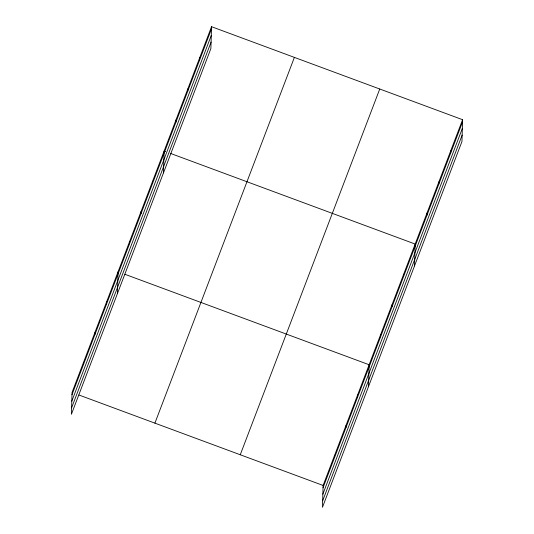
<?xml version="1.0" encoding="UTF-8"?>
<svg xmlns="http://www.w3.org/2000/svg" width="534" height="534" viewBox="0 0 534 534"><rect width="100%" height="100%" fill="white"/><g stroke="black" fill="none" stroke-linecap="round" stroke-linejoin="round"><path stroke-width="0.8" d="M83.491 364.562L83.558 362.272M94.999 334.384L95.065 332.101M106.506 304.213L106.573 301.924M117.433 293.6L118.081 271.753M129.522 243.864L129.588 241.575M141.029 213.687L141.096 211.404M152.537 183.516L152.604 181.226M163.464 172.903L164.112 151.055L165.647 151.623M175.9 122.253L175.973 119.963M187.761 91.16L187.828 88.878M199.616 60.075L199.683 57.785M211.537 26.7L210.89 48.547L71.402 414.297L72.05 392.45L211.537 26.7L462.598 119.703L461.95 141.55L322.463 507.3L323.11 485.453L462.598 119.703M334.551 457.565L334.618 455.282M346.059 427.394L346.125 425.104M357.566 397.216L357.633 394.933M368.493 386.603L369.141 364.755L124.989 274.309M380.582 336.867L380.649 334.584M392.089 306.696L392.156 304.407M403.597 276.519L403.664 274.236M414.524 265.905L415.172 244.058L170.253 153.325M426.96 215.255L427.026 212.973M438.814 184.17L438.881 181.88M450.676 153.078L450.743 150.795M71.983 394.733L211.471 28.983M71.79 401.188L211.284 35.444M71.596 407.836L211.084 42.093M154.9 423.142L294.388 57.392M240.26 454.761L379.747 89.011M323.043 487.736L462.531 121.992M322.85 494.197L462.337 128.447M322.649 500.845L462.144 135.095M78.952 395.006L323.11 485.453"/></g></svg>
